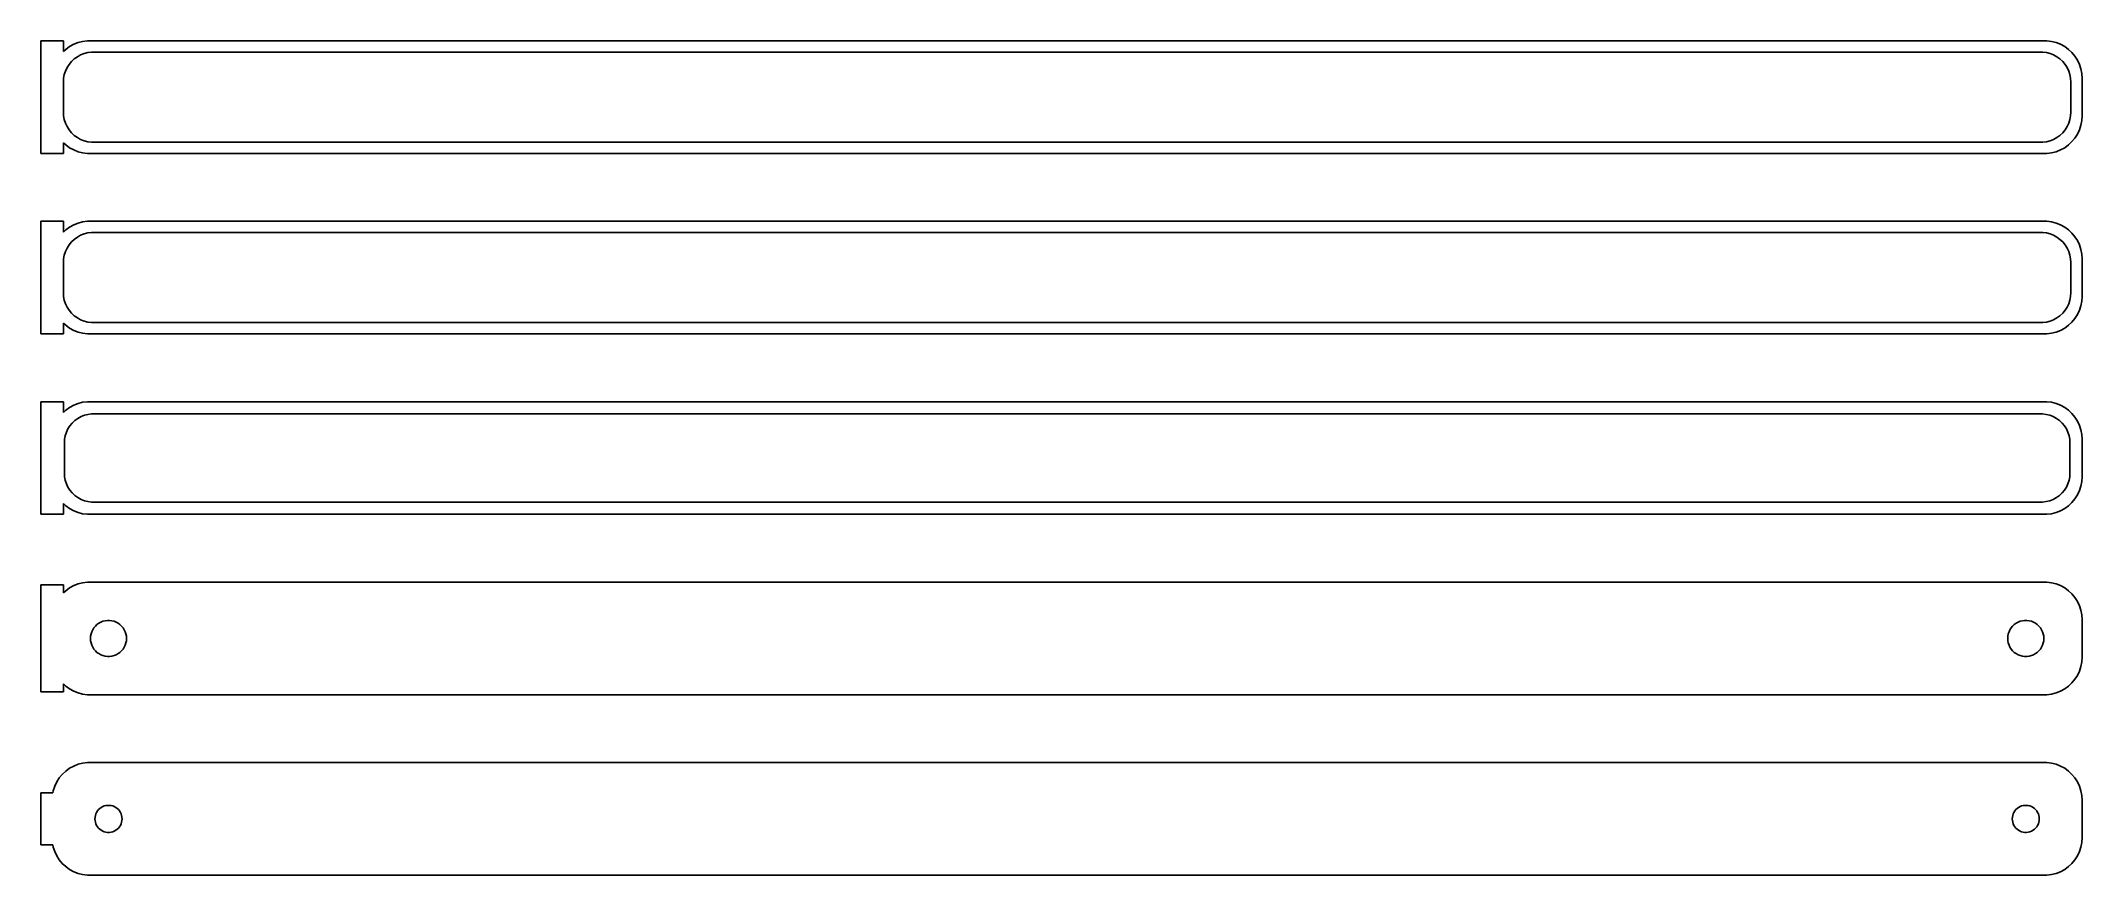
# Model space of a CAD drawing. Header units: metres. Extents: x -136 to 135, y 89 to 199.
import ezdxf

# ---------------------------------------------------------------- set-up
doc = ezdxf.new("R2010")
doc.units = ezdxf.units.M

msp = doc.modelspace()

# ---------------------------------------------------------------- linework, layer by layer
for p, q in [((-133.5, 199.49), (-136.5, 199.49)), ((-136.5, 199.49), (-136.5, 184.51)), ((-133.5, 198.059), (-133.5, 199.49)), ((-133.187, 198.353), (-133.5, 198.059)), ((-132.679, 198.722), (-133.187, 198.353)), ((-132.129, 199.024), (-132.679, 198.722)), ((-131.545, 199.255), (-132.129, 199.024)), ((-130.937, 199.411), (-131.545, 199.255)), ((-130.314, 199.49), (-130.937, 199.411)), ((130.314, 199.49), (-130.314, 199.49)), ((130.937, 199.411), (130.314, 199.49)), ((131.545, 199.255), (130.937, 199.411)), ((132.129, 199.024), (131.545, 199.255)), ((132.679, 198.722), (132.129, 199.024)), ((133.187, 198.353), (132.679, 198.722)), ((133.645, 197.923), (133.187, 198.353)), ((-133.219, 195.472), (-133.005, 195.927)), ((-133.005, 195.927), (-132.736, 196.351)), ((-132.736, 196.351), (-132.416, 196.738)), ((-132.416, 196.738), (-132.05, 197.082)), ((-132.05, 197.082), (-131.643, 197.377)), ((-131.643, 197.377), (-131.203, 197.619)), ((-131.203, 197.619), (-130.736, 197.804)), ((-130.736, 197.804), (-130.25, 197.929)), ((-130.25, 197.929), (-129.751, 197.992)), ((-129.751, 197.992), (129.751, 197.992)), ((129.751, 197.992), (130.25, 197.929)), ((130.25, 197.929), (130.736, 197.804)), ((130.736, 197.804), (131.203, 197.619)), ((131.203, 197.619), (131.643, 197.377)), ((131.643, 197.377), (132.05, 197.082)), ((132.05, 197.082), (132.416, 196.738)), ((132.416, 196.738), (132.736, 196.351)), ((132.736, 196.351), (133.005, 195.927)), ((133.005, 195.927), (133.219, 195.472)), ((134.045, 197.439), (133.645, 197.923)), ((134.382, 196.909), (134.045, 197.439)), ((134.649, 196.341), (134.382, 196.909)), ((134.843, 195.743), (134.649, 196.341)), ((134.961, 195.127), (134.843, 195.743)), ((-133.5, 194), (-133.468, 194.501)), ((-133.5, 190), (-133.5, 194)), ((-133.468, 194.501), (-133.374, 194.995)), ((-133.374, 194.995), (-133.219, 195.472)), ((133.219, 195.472), (133.374, 194.995)), ((133.374, 194.995), (133.468, 194.501)), ((133.468, 194.501), (133.5, 194)), ((133.5, 194), (133.5, 190)), ((135, 194.5), (134.961, 195.127)), ((135, 189.5), (135, 194.5)), ((-133.468, 189.499), (-133.5, 190)), ((-133.374, 189.005), (-133.468, 189.499)), ((-133.219, 188.528), (-133.374, 189.005)), ((-133.005, 188.073), (-133.219, 188.528)), ((-132.736, 187.649), (-133.005, 188.073)), ((-132.416, 187.262), (-132.736, 187.649)), ((132.736, 187.649), (132.416, 187.262)), ((133.005, 188.073), (132.736, 187.649)), ((133.219, 188.528), (133.005, 188.073)), ((133.374, 189.005), (133.219, 188.528)), ((133.468, 189.499), (133.374, 189.005)), ((133.5, 190), (133.468, 189.499)), ((134.382, 187.091), (134.649, 187.659)), ((134.649, 187.659), (134.843, 188.257)), ((134.843, 188.257), (134.961, 188.873)), ((134.961, 188.873), (135, 189.5)), ((-133.5, 185.941), (-133.187, 185.647)), ((-133.5, 184.51), (-133.5, 185.941)), ((-133.187, 185.647), (-132.679, 185.278)), ((-132.679, 185.278), (-132.129, 184.976)), ((-132.05, 186.918), (-132.416, 187.262)), ((-132.129, 184.976), (-131.545, 184.745)), ((-131.643, 186.623), (-132.05, 186.918)), ((-131.203, 186.381), (-131.643, 186.623)), ((-131.545, 184.745), (-130.937, 184.589)), ((-130.736, 186.196), (-131.203, 186.381)), ((-130.25, 186.071), (-130.736, 186.196)), ((-129.751, 186.008), (-130.25, 186.071)), ((129.751, 186.008), (-129.751, 186.008)), ((130.25, 186.071), (129.751, 186.008)), ((130.736, 186.196), (130.25, 186.071)), ((131.203, 186.381), (130.736, 186.196)), ((130.937, 184.589), (131.545, 184.745)), ((131.643, 186.623), (131.203, 186.381)), ((131.545, 184.745), (132.129, 184.976)), ((132.05, 186.918), (131.643, 186.623)), ((132.416, 187.262), (132.05, 186.918)), ((132.129, 184.976), (132.679, 185.278)), ((132.679, 185.278), (133.187, 185.647)), ((133.187, 185.647), (133.645, 186.077)), ((133.645, 186.077), (134.045, 186.561)), ((134.045, 186.561), (134.382, 187.091)), ((-136.5, 184.51), (-133.5, 184.51)), ((-130.937, 184.589), (-130.314, 184.51)), ((-130.314, 184.51), (130.314, 184.51)), ((130.314, 184.51), (130.937, 184.589)), ((-133.5, 175.49), (-136.5, 175.49)), ((-136.5, 175.49), (-136.5, 160.51)), ((-133.5, 174.059), (-133.5, 175.49)), ((-133.187, 174.353), (-133.5, 174.059)), ((-132.679, 174.722), (-133.187, 174.353)), ((-132.129, 175.024), (-132.679, 174.722)), ((-131.545, 175.255), (-132.129, 175.024)), ((-130.937, 175.411), (-131.545, 175.255)), ((-131.203, 173.619), (-130.736, 173.804)), ((-130.314, 175.49), (-130.937, 175.411)), ((-130.736, 173.804), (-130.25, 173.929)), ((130.314, 175.49), (-130.314, 175.49)), ((-130.25, 173.929), (-129.751, 173.992)), ((-129.751, 173.992), (129.751, 173.992)), ((129.751, 173.992), (130.25, 173.929)), ((130.25, 173.929), (130.736, 173.804)), ((130.937, 175.411), (130.314, 175.49)), ((130.736, 173.804), (131.203, 173.619)), ((131.545, 175.255), (130.937, 175.411)), ((132.129, 175.024), (131.545, 175.255)), ((132.679, 174.722), (132.129, 175.024)), ((133.187, 174.353), (132.679, 174.722)), ((133.645, 173.923), (133.187, 174.353)), ((134.045, 173.439), (133.645, 173.923)), ((-133.374, 170.995), (-133.219, 171.472)), ((-133.219, 171.472), (-133.005, 171.927)), ((-133.005, 171.927), (-132.736, 172.351)), ((-132.736, 172.351), (-132.416, 172.738)), ((-132.416, 172.738), (-132.05, 173.082)), ((-132.05, 173.082), (-131.643, 173.377)), ((-131.643, 173.377), (-131.203, 173.619)), ((131.203, 173.619), (131.643, 173.377)), ((131.643, 173.377), (132.05, 173.082)), ((132.05, 173.082), (132.416, 172.738)), ((132.416, 172.738), (132.736, 172.351)), ((132.736, 172.351), (133.005, 171.927)), ((133.005, 171.927), (133.219, 171.472)), ((133.219, 171.472), (133.374, 170.995)), ((134.382, 172.909), (134.045, 173.439)), ((134.649, 172.341), (134.382, 172.909)), ((134.843, 171.743), (134.649, 172.341)), ((134.961, 171.127), (134.843, 171.743)), ((135, 170.5), (134.961, 171.127)), ((-133.5, 170), (-133.468, 170.501)), ((-133.5, 166), (-133.5, 170)), ((-133.468, 170.501), (-133.374, 170.995)), ((133.374, 170.995), (133.468, 170.501)), ((133.468, 170.501), (133.5, 170)), ((133.5, 170), (133.5, 166)), ((135, 165.5), (135, 170.5)), ((-133.468, 165.499), (-133.5, 166)), ((133.5, 166), (133.468, 165.499)), ((-133.374, 165.005), (-133.468, 165.499)), ((-133.219, 164.528), (-133.374, 165.005)), ((-133.005, 164.073), (-133.219, 164.528)), ((-132.736, 163.649), (-133.005, 164.073)), ((-132.416, 163.262), (-132.736, 163.649)), ((-132.05, 162.918), (-132.416, 163.262)), ((-131.643, 162.623), (-132.05, 162.918)), ((132.05, 162.918), (131.643, 162.623)), ((132.416, 163.262), (132.05, 162.918)), ((132.736, 163.649), (132.416, 163.262)), ((133.005, 164.073), (132.736, 163.649)), ((133.219, 164.528), (133.005, 164.073)), ((133.374, 165.005), (133.219, 164.528)), ((133.468, 165.499), (133.374, 165.005)), ((134.045, 162.561), (134.382, 163.091)), ((134.382, 163.091), (134.649, 163.659)), ((134.649, 163.659), (134.843, 164.257)), ((134.843, 164.257), (134.961, 164.873)), ((134.961, 164.873), (135, 165.5)), ((-136.5, 160.51), (-133.5, 160.51)), ((-133.5, 161.941), (-133.187, 161.647)), ((-133.5, 160.51), (-133.5, 161.941)), ((-133.187, 161.647), (-132.679, 161.278)), ((-132.679, 161.278), (-132.129, 160.976)), ((-132.129, 160.976), (-131.545, 160.745)), ((-131.203, 162.381), (-131.643, 162.623)), ((-131.545, 160.745), (-130.937, 160.589)), ((-130.736, 162.196), (-131.203, 162.381)), ((-130.937, 160.589), (-130.314, 160.51)), ((-130.25, 162.071), (-130.736, 162.196)), ((-130.314, 160.51), (130.314, 160.51)), ((-129.751, 162.008), (-130.25, 162.071)), ((129.751, 162.008), (-129.751, 162.008)), ((130.25, 162.071), (129.751, 162.008)), ((130.736, 162.196), (130.25, 162.071)), ((130.314, 160.51), (130.937, 160.589)), ((131.203, 162.381), (130.736, 162.196)), ((130.937, 160.589), (131.545, 160.745)), ((131.643, 162.623), (131.203, 162.381)), ((131.545, 160.745), (132.129, 160.976)), ((132.129, 160.976), (132.679, 161.278)), ((132.679, 161.278), (133.187, 161.647)), ((133.187, 161.647), (133.645, 162.077)), ((133.645, 162.077), (134.045, 162.561)), ((-133.5, 151.49), (-136.5, 151.49)), ((-136.5, 151.49), (-136.5, 136.51)), ((-133.5, 150.059), (-133.5, 151.49)), ((-133.187, 150.353), (-133.5, 150.059)), ((-132.679, 150.722), (-133.187, 150.353)), ((-132.129, 151.024), (-132.679, 150.722)), ((-131.545, 151.255), (-132.129, 151.024)), ((-131.575, 149.27), (-131.149, 149.504)), ((-130.937, 151.411), (-131.545, 151.255)), ((-131.149, 149.504), (-130.697, 149.683)), ((-130.314, 151.49), (-130.937, 151.411)), ((-130.697, 149.683), (-130.226, 149.804)), ((130.314, 151.49), (-130.314, 151.49)), ((-130.226, 149.804), (-129.743, 149.865)), ((-129.743, 149.865), (129.743, 149.865)), ((129.743, 149.865), (130.226, 149.804)), ((130.226, 149.804), (130.697, 149.683)), ((130.937, 151.411), (130.314, 151.49)), ((130.697, 149.683), (131.149, 149.504)), ((131.545, 151.255), (130.937, 151.411)), ((131.149, 149.504), (131.575, 149.27)), ((132.129, 151.024), (131.545, 151.255)), ((132.679, 150.722), (132.129, 151.024)), ((133.187, 150.353), (132.679, 150.722)), ((133.645, 149.923), (133.187, 150.353)), ((134.045, 149.439), (133.645, 149.923)), ((134.382, 148.909), (134.045, 149.439)), ((-133.342, 146.485), (-133.251, 146.963)), ((-133.251, 146.963), (-133.101, 147.426)), ((-133.101, 147.426), (-132.894, 147.866)), ((-132.894, 147.866), (-132.633, 148.276)), ((-132.633, 148.276), (-132.323, 148.651)), ((-132.323, 148.651), (-131.969, 148.984)), ((-131.969, 148.984), (-131.575, 149.27)), ((131.575, 149.27), (131.969, 148.984)), ((131.969, 148.984), (132.323, 148.651)), ((132.323, 148.651), (132.633, 148.276)), ((132.633, 148.276), (132.894, 147.866)), ((132.894, 147.866), (133.101, 147.426)), ((133.101, 147.426), (133.251, 146.963)), ((133.251, 146.963), (133.342, 146.485)), ((134.649, 148.341), (134.382, 148.909)), ((134.843, 147.743), (134.649, 148.341)), ((134.961, 147.127), (134.843, 147.743)), ((135, 146.5), (134.961, 147.127)), ((-133.373, 146), (-133.342, 146.485)), ((-133.373, 142), (-133.373, 146)), ((133.342, 146.485), (133.373, 146)), ((133.373, 146), (133.373, 142)), ((135, 141.5), (135, 146.5)), ((-133.342, 141.515), (-133.373, 142)), ((-133.251, 141.037), (-133.342, 141.515)), ((133.342, 141.515), (133.251, 141.037)), ((133.373, 142), (133.342, 141.515)), ((134.961, 140.873), (135, 141.5)), ((-133.101, 140.574), (-133.251, 141.037)), ((-132.894, 140.134), (-133.101, 140.574)), ((-132.633, 139.724), (-132.894, 140.134)), ((-132.323, 139.349), (-132.633, 139.724)), ((-131.969, 139.016), (-132.323, 139.349)), ((-131.575, 138.73), (-131.969, 139.016)), ((-131.149, 138.496), (-131.575, 138.73)), ((-130.697, 138.317), (-131.149, 138.496)), ((131.149, 138.496), (130.697, 138.317)), ((131.575, 138.73), (131.149, 138.496)), ((131.969, 139.016), (131.575, 138.73)), ((132.323, 139.349), (131.969, 139.016)), ((132.633, 139.724), (132.323, 139.349)), ((132.894, 140.134), (132.633, 139.724)), ((133.101, 140.574), (132.894, 140.134)), ((133.251, 141.037), (133.101, 140.574)), ((133.645, 138.077), (134.045, 138.561)), ((134.045, 138.561), (134.382, 139.091)), ((134.382, 139.091), (134.649, 139.659)), ((134.649, 139.659), (134.843, 140.257)), ((134.843, 140.257), (134.961, 140.873)), ((-136.5, 136.51), (-133.5, 136.51)), ((-133.5, 137.941), (-133.187, 137.647)), ((-133.5, 136.51), (-133.5, 137.941)), ((-133.187, 137.647), (-132.679, 137.278)), ((-132.679, 137.278), (-132.129, 136.976)), ((-132.129, 136.976), (-131.545, 136.745)), ((-131.545, 136.745), (-130.937, 136.589)), ((-130.937, 136.589), (-130.314, 136.51)), ((-130.226, 138.196), (-130.697, 138.317)), ((-130.314, 136.51), (130.314, 136.51)), ((-129.743, 138.135), (-130.226, 138.196)), ((129.743, 138.135), (-129.743, 138.135)), ((130.226, 138.196), (129.743, 138.135)), ((130.697, 138.317), (130.226, 138.196)), ((130.314, 136.51), (130.937, 136.589)), ((130.937, 136.589), (131.545, 136.745)), ((131.545, 136.745), (132.129, 136.976)), ((132.129, 136.976), (132.679, 137.278)), ((132.679, 137.278), (133.187, 137.647)), ((133.187, 137.647), (133.645, 138.077)), ((-133.5, 127.115), (-136.5, 127.115)), ((-136.5, 127.115), (-136.5, 112.885)), ((-133.5, 126.059), (-133.5, 127.115)), ((-133.187, 126.353), (-133.5, 126.059)), ((-132.679, 126.722), (-133.187, 126.353)), ((-132.129, 127.024), (-132.679, 126.722)), ((-131.545, 127.255), (-132.129, 127.024)), ((-130.937, 127.411), (-131.545, 127.255)), ((-130.314, 127.49), (-130.937, 127.411)), ((130.314, 127.49), (-130.314, 127.49)), ((130.937, 127.411), (130.314, 127.49)), ((131.545, 127.255), (130.937, 127.411)), ((132.129, 127.024), (131.545, 127.255)), ((132.679, 126.722), (132.129, 127.024)), ((133.187, 126.353), (132.679, 126.722)), ((133.645, 125.923), (133.187, 126.353)), ((134.045, 125.439), (133.645, 125.923)), ((134.382, 124.909), (134.045, 125.439)), ((134.649, 124.341), (134.382, 124.909)), ((-128.522, 122.172), (-128.242, 122.283)), ((-128.242, 122.283), (-127.95, 122.357)), ((-127.95, 122.357), (-127.651, 122.395)), ((-127.651, 122.395), (-127.349, 122.395)), ((-127.349, 122.395), (-127.05, 122.357)), ((-127.05, 122.357), (-126.758, 122.283)), ((-126.758, 122.283), (-126.478, 122.172)), ((126.478, 122.172), (126.758, 122.283)), ((126.758, 122.283), (127.05, 122.357)), ((127.05, 122.357), (127.349, 122.395)), ((127.349, 122.395), (127.651, 122.395)), ((127.651, 122.395), (127.95, 122.357)), ((127.95, 122.357), (128.242, 122.283)), ((128.242, 122.283), (128.522, 122.172)), ((134.843, 123.743), (134.649, 124.341)), ((134.961, 123.127), (134.843, 123.743)), ((135, 122.5), (134.961, 123.127)), ((135, 117.5), (135, 122.5)), ((-129.9, 120), (-129.881, 120.301)), ((-129.881, 119.699), (-129.9, 120)), ((-129.881, 120.301), (-129.825, 120.597)), ((-129.825, 119.403), (-129.881, 119.699)), ((-129.825, 120.597), (-129.731, 120.883)), ((-129.731, 120.883), (-129.603, 121.156)), ((-129.603, 121.156), (-129.442, 121.411)), ((-129.442, 121.411), (-129.25, 121.643)), ((-129.25, 121.643), (-129.03, 121.849)), ((-129.03, 121.849), (-128.786, 122.026)), ((-128.786, 122.026), (-128.522, 122.172)), ((-126.478, 122.172), (-126.214, 122.026)), ((-126.214, 122.026), (-125.97, 121.849)), ((-125.97, 121.849), (-125.75, 121.643)), ((-125.75, 121.643), (-125.558, 121.411)), ((-125.558, 121.411), (-125.397, 121.156)), ((-125.397, 121.156), (-125.269, 120.883)), ((-125.269, 120.883), (-125.175, 120.597)), ((-125.175, 120.597), (-125.119, 120.301)), ((-125.119, 119.699), (-125.175, 119.403)), ((-125.119, 120.301), (-125.1, 120)), ((-125.1, 120), (-125.119, 119.699)), ((125.1, 120), (125.119, 120.301)), ((125.119, 119.699), (125.1, 120)), ((125.119, 120.301), (125.175, 120.597)), ((125.175, 119.403), (125.119, 119.699)), ((125.175, 120.597), (125.269, 120.883)), ((125.269, 120.883), (125.397, 121.156)), ((125.397, 121.156), (125.558, 121.411)), ((125.558, 121.411), (125.75, 121.643)), ((125.75, 121.643), (125.97, 121.849)), ((125.97, 121.849), (126.214, 122.026)), ((126.214, 122.026), (126.478, 122.172)), ((128.522, 122.172), (128.786, 122.026)), ((128.786, 122.026), (129.03, 121.849)), ((129.03, 121.849), (129.25, 121.643)), ((129.25, 121.643), (129.442, 121.411)), ((129.442, 121.411), (129.603, 121.156)), ((129.603, 121.156), (129.731, 120.883)), ((129.731, 120.883), (129.825, 120.597)), ((129.825, 120.597), (129.881, 120.301)), ((129.881, 119.699), (129.825, 119.403)), ((129.881, 120.301), (129.9, 120)), ((129.9, 120), (129.881, 119.699)), ((-129.731, 119.117), (-129.825, 119.403)), ((-129.603, 118.844), (-129.731, 119.117)), ((-129.442, 118.589), (-129.603, 118.844)), ((-129.25, 118.357), (-129.442, 118.589)), ((-129.03, 118.151), (-129.25, 118.357)), ((-128.786, 117.974), (-129.03, 118.151)), ((-128.522, 117.828), (-128.786, 117.974)), ((-128.242, 117.717), (-128.522, 117.828)), ((-127.95, 117.643), (-128.242, 117.717)), ((-127.651, 117.605), (-127.95, 117.643)), ((-127.349, 117.605), (-127.651, 117.605)), ((-127.05, 117.643), (-127.349, 117.605)), ((-126.758, 117.717), (-127.05, 117.643)), ((-126.478, 117.828), (-126.758, 117.717)), ((-126.214, 117.974), (-126.478, 117.828)), ((-125.97, 118.151), (-126.214, 117.974)), ((-125.75, 118.357), (-125.97, 118.151)), ((-125.558, 118.589), (-125.75, 118.357)), ((-125.397, 118.844), (-125.558, 118.589)), ((-125.269, 119.117), (-125.397, 118.844)), ((-125.175, 119.403), (-125.269, 119.117)), ((125.269, 119.117), (125.175, 119.403)), ((125.397, 118.844), (125.269, 119.117)), ((125.558, 118.589), (125.397, 118.844)), ((125.75, 118.357), (125.558, 118.589)), ((125.97, 118.151), (125.75, 118.357)), ((126.214, 117.974), (125.97, 118.151)), ((126.478, 117.828), (126.214, 117.974)), ((126.758, 117.717), (126.478, 117.828)), ((127.05, 117.643), (126.758, 117.717)), ((127.349, 117.605), (127.05, 117.643)), ((127.651, 117.605), (127.349, 117.605)), ((127.95, 117.643), (127.651, 117.605)), ((128.242, 117.717), (127.95, 117.643)), ((128.522, 117.828), (128.242, 117.717)), ((128.786, 117.974), (128.522, 117.828)), ((129.03, 118.151), (128.786, 117.974)), ((129.25, 118.357), (129.03, 118.151)), ((129.442, 118.589), (129.25, 118.357)), ((129.603, 118.844), (129.442, 118.589)), ((129.731, 119.117), (129.603, 118.844)), ((129.825, 119.403), (129.731, 119.117)), ((134.843, 116.257), (134.961, 116.873)), ((134.961, 116.873), (135, 117.5)), ((133.187, 113.647), (133.645, 114.077)), ((133.645, 114.077), (134.045, 114.561)), ((134.045, 114.561), (134.382, 115.091)), ((134.382, 115.091), (134.649, 115.659)), ((134.649, 115.659), (134.843, 116.257)), ((-136.5, 112.885), (-133.5, 112.885)), ((-133.5, 112.885), (-133.5, 113.941)), ((-133.5, 113.941), (-133.187, 113.647)), ((-133.187, 113.647), (-132.679, 113.278)), ((-132.679, 113.278), (-132.129, 112.976)), ((-132.129, 112.976), (-131.545, 112.745)), ((-131.545, 112.745), (-130.937, 112.589)), ((-130.937, 112.589), (-130.314, 112.51)), ((-130.314, 112.51), (130.314, 112.51)), ((130.314, 112.51), (130.937, 112.589)), ((130.937, 112.589), (131.545, 112.745)), ((131.545, 112.745), (132.129, 112.976)), ((132.129, 112.976), (132.679, 113.278)), ((132.679, 113.278), (133.187, 113.647)), ((-131.545, 103.255), (-132.129, 103.024)), ((-130.937, 103.411), (-131.545, 103.255)), ((-130.314, 103.49), (-130.937, 103.411)), ((130.314, 103.49), (-130.314, 103.49)), ((130.937, 103.411), (130.314, 103.49)), ((131.545, 103.255), (130.937, 103.411)), ((132.129, 103.024), (131.545, 103.255)), ((-134.382, 100.909), (-134.649, 100.341)), ((-134.045, 101.439), (-134.382, 100.909)), ((-133.645, 101.923), (-134.045, 101.439)), ((-133.187, 102.353), (-133.645, 101.923)), ((-132.679, 102.722), (-133.187, 102.353)), ((-132.129, 103.024), (-132.679, 102.722)), ((132.679, 102.722), (132.129, 103.024)), ((133.187, 102.353), (132.679, 102.722)), ((133.645, 101.923), (133.187, 102.353)), ((134.045, 101.439), (133.645, 101.923)), ((134.382, 100.909), (134.045, 101.439)), ((134.649, 100.341), (134.382, 100.909)), ((-134.9, 99.4442), (-136.5, 99.4442)), ((-136.5, 99.4442), (-136.5, 92.5558)), ((-134.843, 99.7434), (-134.9, 99.4442)), ((-134.649, 100.341), (-134.843, 99.7434)), ((-128.056, 97.7119), (-127.837, 97.7681)), ((-127.837, 97.7681), (-127.613, 97.7964)), ((-127.613, 97.7964), (-127.387, 97.7964)), ((-127.387, 97.7964), (-127.163, 97.7681)), ((-127.163, 97.7681), (-126.944, 97.7119)), ((126.944, 97.7119), (127.163, 97.7681)), ((127.163, 97.7681), (127.387, 97.7964)), ((127.387, 97.7964), (127.613, 97.7964)), ((127.613, 97.7964), (127.837, 97.7681)), ((127.837, 97.7681), (128.056, 97.7119)), ((134.843, 99.7434), (134.649, 100.341)), ((134.961, 99.1267), (134.843, 99.7434)), ((135, 98.5), (134.961, 99.1267)), ((135, 93.5), (135, 98.5)), ((-129.3, 96), (-129.286, 96.2256)), ((-129.286, 95.7744), (-129.3, 96)), ((-129.286, 96.2256), (-129.243, 96.4476)), ((-129.243, 95.5524), (-129.286, 95.7744)), ((-129.243, 96.4476), (-129.174, 96.6626)), ((-129.174, 95.3374), (-129.243, 95.5524)), ((-129.174, 96.6626), (-129.077, 96.8671)), ((-129.077, 95.1329), (-129.174, 95.3374)), ((-129.077, 96.8671), (-128.956, 97.058)), ((-128.956, 94.942), (-129.077, 95.1329)), ((-128.956, 97.058), (-128.812, 97.2322)), ((-128.812, 97.2322), (-128.647, 97.3869)), ((-128.647, 97.3869), (-128.464, 97.5198)), ((-128.464, 97.5198), (-128.266, 97.6287)), ((-128.266, 97.6287), (-128.056, 97.7119)), ((-126.944, 97.7119), (-126.734, 97.6287)), ((-126.734, 97.6287), (-126.536, 97.5198)), ((-126.536, 97.5198), (-126.353, 97.3869)), ((-126.353, 97.3869), (-126.188, 97.2322)), ((-126.188, 97.2322), (-126.044, 97.058)), ((-126.044, 97.058), (-125.923, 96.8671)), ((-125.923, 95.1329), (-126.044, 94.942)), ((-125.923, 96.8671), (-125.826, 96.6626)), ((-125.826, 95.3374), (-125.923, 95.1329)), ((-125.826, 96.6626), (-125.757, 96.4476)), ((-125.757, 95.5524), (-125.826, 95.3374)), ((-125.757, 96.4476), (-125.714, 96.2256)), ((-125.714, 95.7744), (-125.757, 95.5524)), ((-125.714, 96.2256), (-125.7, 96)), ((-125.7, 96), (-125.714, 95.7744)), ((125.7, 96), (125.714, 96.2256)), ((125.714, 95.7744), (125.7, 96)), ((125.714, 96.2256), (125.757, 96.4476)), ((125.757, 95.5524), (125.714, 95.7744)), ((125.757, 96.4476), (125.826, 96.6626)), ((125.826, 95.3374), (125.757, 95.5524)), ((125.826, 96.6626), (125.923, 96.8671)), ((125.923, 95.1329), (125.826, 95.3374)), ((125.923, 96.8671), (126.044, 97.058)), ((126.044, 94.942), (125.923, 95.1329)), ((126.044, 97.058), (126.188, 97.2322)), ((126.188, 97.2322), (126.353, 97.3869)), ((126.353, 97.3869), (126.536, 97.5198)), ((126.536, 97.5198), (126.734, 97.6287)), ((126.734, 97.6287), (126.944, 97.7119)), ((128.056, 97.7119), (128.266, 97.6287)), ((128.266, 97.6287), (128.464, 97.5198)), ((128.464, 97.5198), (128.647, 97.3869)), ((128.647, 97.3869), (128.812, 97.2322)), ((128.812, 97.2322), (128.956, 97.058)), ((128.956, 97.058), (129.077, 96.8671)), ((129.077, 95.1329), (128.956, 94.942)), ((129.077, 96.8671), (129.174, 96.6626)), ((129.174, 95.3374), (129.077, 95.1329)), ((129.174, 96.6626), (129.243, 96.4476)), ((129.243, 95.5524), (129.174, 95.3374)), ((129.243, 96.4476), (129.286, 96.2256)), ((129.286, 95.7744), (129.243, 95.5524)), ((129.286, 96.2256), (129.3, 96)), ((129.3, 96), (129.286, 95.7744)), ((-136.5, 92.5558), (-134.9, 92.5558)), ((-134.9, 92.5558), (-134.843, 92.2566)), ((-128.812, 94.7678), (-128.956, 94.942)), ((-128.647, 94.6131), (-128.812, 94.7678)), ((-128.464, 94.4802), (-128.647, 94.6131)), ((-128.266, 94.3713), (-128.464, 94.4802)), ((-128.056, 94.2881), (-128.266, 94.3713)), ((-127.837, 94.2319), (-128.056, 94.2881)), ((-127.613, 94.2036), (-127.837, 94.2319)), ((-127.387, 94.2036), (-127.613, 94.2036)), ((-127.163, 94.2319), (-127.387, 94.2036)), ((-126.944, 94.2881), (-127.163, 94.2319)), ((-126.734, 94.3713), (-126.944, 94.2881)), ((-126.536, 94.4802), (-126.734, 94.3713)), ((-126.353, 94.6131), (-126.536, 94.4802)), ((-126.188, 94.7678), (-126.353, 94.6131)), ((-126.044, 94.942), (-126.188, 94.7678)), ((126.188, 94.7678), (126.044, 94.942)), ((126.353, 94.6131), (126.188, 94.7678)), ((126.536, 94.4802), (126.353, 94.6131)), ((126.734, 94.3713), (126.536, 94.4802)), ((126.944, 94.2881), (126.734, 94.3713)), ((127.163, 94.2319), (126.944, 94.2881)), ((127.387, 94.2036), (127.163, 94.2319)), ((127.613, 94.2036), (127.387, 94.2036)), ((127.837, 94.2319), (127.613, 94.2036)), ((128.056, 94.2881), (127.837, 94.2319)), ((128.266, 94.3713), (128.056, 94.2881)), ((128.464, 94.4802), (128.266, 94.3713)), ((128.647, 94.6131), (128.464, 94.4802)), ((128.812, 94.7678), (128.647, 94.6131)), ((128.956, 94.942), (128.812, 94.7678)), ((134.843, 92.2566), (134.961, 92.8733)), ((134.961, 92.8733), (135, 93.5)), ((-134.843, 92.2566), (-134.649, 91.6594)), ((-134.649, 91.6594), (-134.382, 91.0912)), ((-134.382, 91.0912), (-134.045, 90.5611)), ((-134.045, 90.5611), (-133.645, 90.0773)), ((-133.645, 90.0773), (-133.187, 89.6474)), ((-133.187, 89.6474), (-132.679, 89.2784)), ((132.679, 89.2784), (133.187, 89.6474)), ((133.187, 89.6474), (133.645, 90.0773)), ((133.645, 90.0773), (134.045, 90.5611)), ((134.045, 90.5611), (134.382, 91.0912)), ((134.382, 91.0912), (134.649, 91.6594)), ((134.649, 91.6594), (134.843, 92.2566)), ((-132.679, 89.2784), (-132.129, 88.9759)), ((-132.129, 88.9759), (-131.545, 88.7447)), ((-131.545, 88.7447), (-130.937, 88.5886)), ((-130.937, 88.5886), (-130.314, 88.5099)), ((-130.314, 88.5099), (130.314, 88.5099)), ((130.314, 88.5099), (130.937, 88.5886)), ((130.937, 88.5886), (131.545, 88.7447)), ((131.545, 88.7447), (132.129, 88.9759)), ((132.129, 88.9759), (132.679, 89.2784))]:
    msp.add_line(p, q)

doc.saveas('drawing.dxf')
